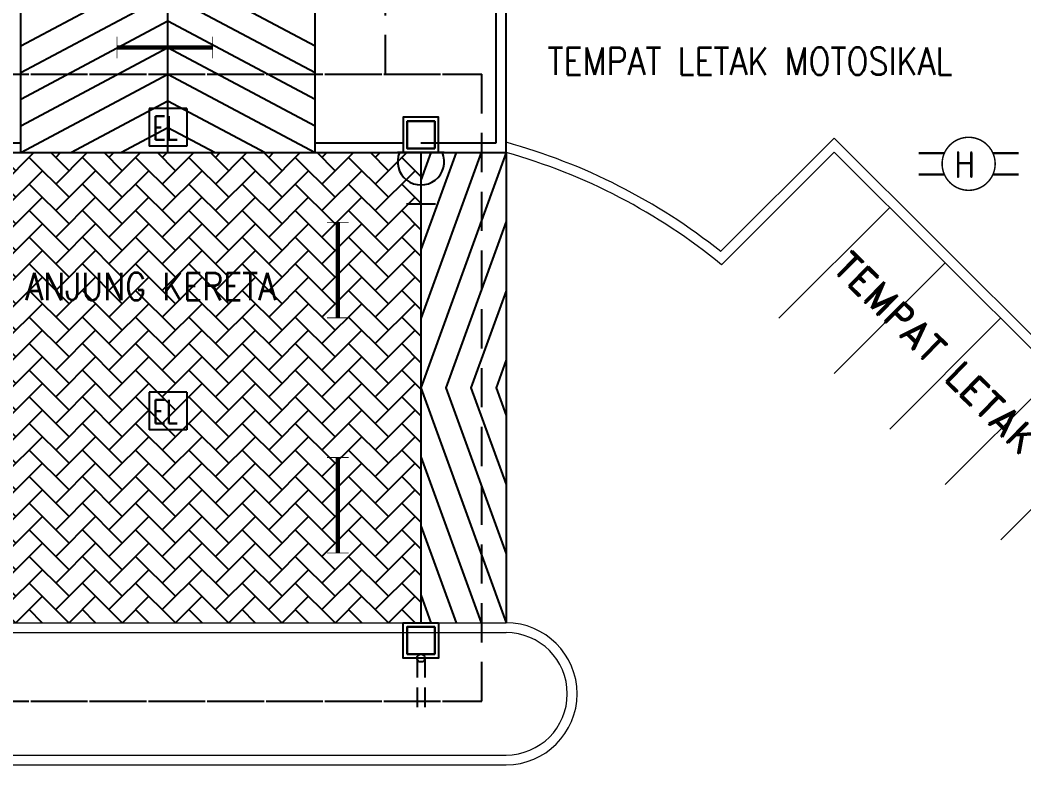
# Model space of a CAD drawing. Header units: inches. Extents: x 16928 to 514628, y -1471 to 241387.
# Drawn here: x 59304 to 72101, y 13921 to 23425 of the extents above; entities that cross this region are included whole.
import ezdxf
from ezdxf.enums import TextEntityAlignment as Align

# ---------------------------------------------------------------- set-up
doc = ezdxf.new("R2010")
doc.units = ezdxf.units.IN
doc.header["$MEASUREMENT"] = 0
doc.linetypes.add('DASHED2', pattern=[0.375, 0.25, -0.125])
doc.linetypes.add('HIDDEN', pattern=[0.375, 0.25, -0.125])
for name, color, linetype in [('carpark', 8, 'Continuous'), ('DOWNPIPE', 8, 'Continuous'), ('dxt_text', 4, 'Continuous'), ('ELECT', 6, 'Continuous'), ('FITTING', 8, 'Continuous'), ('GRID-TEXT', 8, 'Continuous'), ('kerb', 8, 'Continuous'), ('LW', 2, 'Continuous'), ('ROOF', 2, 'Continuous'), ('TB', 8, 'Continuous'), ('tiles', 8, 'Continuous')]:
    doc.layers.add(name, color=color, linetype=linetype)
doc.layers.add('COLUMN', color=8, linetype='Continuous', lineweight=30)
doc.layers.add('t3', color=8, linetype='Continuous', lineweight=25)
doc.styles.add('LAILA', font='romans.shx', dxfattribs={"width": 0.85})
doc.styles.add('ROMANS', font='ROMANS', dxfattribs={"width": 0.7})
doc.styles.add('STYLE1', font='ISOCP.SHX')
doc.styles.add('VERDANA1000', font='romand.shx', dxfattribs={"height": 1000})

# ---------------------------------------------------------------- blocks, each defined once
blk = doc.blocks.new('HY')
at = {"layer": 'GRID-TEXT', "color": 7, "const_width": 62.6}
blk.add_lwpolyline([(-1754599, -616598, 1), (-1754599, -618853, 0.414214), (-1753472, -617726, 0.414214), (-1754599, -616598, 1)], format="xyb", dxfattribs=at)
at = {"layer": 'GRID-TEXT', "color": 7, "const_width": 100}
for points in [[(-1755633, -617276), (-1756721, -617276)], [(-1753565, -617276), (-1752478, -617276)], [(-1755633, -618176), (-1756721, -618176)], [(-1753565, -618176), (-1752478, -618176)]]:
    blk.add_lwpolyline(points, dxfattribs=at)
at = {"layer": 'GRID-TEXT', "color": 3, "style": 'STYLE1'}
blk.add_text('H', height=1139, dxfattribs=at).set_placement((-1755210, -618327))
blk = doc.blocks.new('1 X 8W EL')
at = {"layer": 'ELECT', "color": 6}
for p, q in [((-240, 240), (-240, -240)), ((240, 240), (-240, 240)), ((240, 240), (240, -240)), ((240, -240), (-240, -240))]:
    blk.add_line(p, q, dxfattribs=at)
at = {"layer": 'ELECT', "color": 6, "style": 'ROMANS', "width": 0.7}
blk.add_text('EL', height=300, dxfattribs=at).set_placement((-196, -156))
blk = doc.blocks.new('YBC 1X36')
at = {"layer": 'FITTING', "color": 3}
for points, const_width in [([(-610, 138), (-610, -138)], 10.9), ([(610, 138), (610, -138)], 10.9), ([(-610, 0), (610, 0)], 54.6)]:
    blk.add_lwpolyline(points, dxfattribs=dict(at, const_width=const_width))
blk = doc.blocks.new('13A SSO 300mm')
at = {"layer": 'ELECT', "color": 6}
for p, q in [((0, 414), (0, 904)), ((-184, 659), (184, 659)), ((-297, 0), (297, 0))]:
    blk.add_line(p, q, dxfattribs=at)
blk.add_arc((0, 116), 297, 336.9763, 203.0237, dxfattribs=at)

msp = doc.modelspace()

# ---------------------------------------------------------------- hatches: boundary and pattern name
at = {"layer": 'tiles'}
h = msp.add_hatch(dxfattribs=at)
h.set_pattern_fill('AR-HBONE', color=256, scale=60, style=0, double=1)
h.set_pattern_definition([(45, (653048.53, -1840337.3), (1e-13, 339.411255), [720, -240]), (135, (653218.24, -1840167.6), (1e-13, 339.411255), [720, -240])])
h.paths.add_polyline_path([(64414, 21735), (64414, 15735), (57964, 15735), (57964, 21735)])

# ---------------------------------------------------------------- linework, layer by layer
at = {"layer": 'carpark', "linetype": 'Continuous', "lineweight": 0}
for p, q in [((68976, 19621), (70390, 21036)), ((69683, 18914), (71097, 20329)), ((70391, 18207), (71804, 19622)), ((71098, 17500), (72512, 18915)), ((71805, 16793), (73219, 18208))]:
    msp.add_line(p, q, dxfattribs=at)
at = {"layer": 'COLUMN'}
for points in [[(64589, 21785), (64589, 22135), (64239, 22135), (64239, 21785)], [(64589, 15685), (64589, 15335), (64239, 15335), (64239, 15685)], [(64589, 15685), (64589, 15335), (64239, 15335), (64239, 15685)]]:
    msp.add_lwpolyline(points, close=True, dxfattribs=at)
at = {"layer": 'DOWNPIPE', "linetype": 'HIDDEN', "ltscale": 1000}
for p, q in [((64364, 15285), (64364, 14579)), ((64464, 15285), (64464, 14579))]:
    msp.add_line(p, q, dxfattribs=at)
at = {"layer": 'DOWNPIPE'}
msp.add_circle((64414, 15285), 50, dxfattribs=at)
at = {"layer": 'kerb'}
for p, q in [((59314, 21735), (59314, 24335)), ((63064, 21735), (63064, 24335)), ((58189, 21860), (59314, 21860)), ((63064, 21860), (64189, 21860)), ((64414, 21860), (65374, 21860)), ((56928, 21735), (63964, 21735)), ((63964, 21735), (65499, 21735)), ((63964, 21735), (65499, 21735))]:
    msp.add_line(p, q, dxfattribs=at)
at = {"layer": 'kerb', "linetype": 'Continuous', "lineweight": 0}
for p, q in [((68235, 20471), (69683, 21919)), ((75518, 16087), (69683, 21919)), ((68244, 20303), (69683, 21742)), ((75341, 16087), (69683, 21742)), ((56928, 15735), (65499, 15735)), ((56928, 15610), (65499, 15610)), ((56928, 14046), (65499, 14048)), ((56928, 13921), (65499, 13923))]:
    msp.add_line(p, q, dxfattribs=at)
at = {"layer": 'kerb'}
for points in [[(64639, 21735), (64639, 22185), (64189, 22185), (64189, 21735)], [(64639, 21735), (64639, 22185), (64189, 22185), (64189, 21735)], [(64639, 15735), (64639, 15285), (64189, 15285), (64189, 15735)], [(64639, 15735), (64639, 15285), (64189, 15285), (64189, 15735)]]:
    msp.add_lwpolyline(points, close=True, dxfattribs=at)
at = {"layer": 'kerb', "linetype": 'Continuous', "lineweight": 0}
for centre, radius, start, end in [((63478, 14513), 7625, 51.3972, 74.6325), ((63478, 14513), 7500, 50.5438, 74.3699), ((65499, 14829), 906, 270.0124, 90.0124), ((65499, 14829), 781, 270.0124, 90.0124)]:
    msp.add_arc(centre, radius, start, end, dxfattribs=at)
at = {"layer": 'LW'}
for p, q in [((65374, 21860), (65374, 23885)), ((65499, 21735), (65499, 23885))]:
    msp.add_line(p, q, dxfattribs=at)
at = {"layer": 'ROOF', "linetype": 'DASHED2', "ltscale": 2000}
for p, q in [((63964, 22735), (63964, 25085)), ((57189, 22735), (65189, 22735)), ((57414, 22735), (64964, 22735)), ((65189, 14735), (65189, 22735)), ((65189, 14735), (65189, 22377)), ((57189, 14735), (65189, 14735)), ((57414, 14735), (64964, 14735))]:
    msp.add_line(p, q, dxfattribs=at)
at = {"layer": 'tiles'}
for p, q in [((61189, 21735), (61189, 24335)), ((64414, 21735), (64414, 15735)), ((65499, 21735), (65499, 15735))]:
    msp.add_line(p, q, dxfattribs=at)
for points in [[(59314, 23095), (61189, 24095), (63064, 23095)], [(59314, 22755), (61189, 23755), (63064, 22755)], [(59314, 22415), (61189, 23415), (63064, 22415)], [(59314, 22075), (61189, 23075), (63064, 22075)], [(59314, 21735), (61189, 22735), (63064, 21735)], [(59951, 21735), (61189, 22395), (62426, 21735)], [(60589, 21735), (61189, 22055), (61789, 21735)], [(64542, 21735), (64414, 21381)], [(64861, 21735), (64414, 20499)], [(65180, 21735), (64414, 19617)], [(65499, 21735), (64414, 18735), (65499, 15735)], [(65499, 20854), (64733, 18735), (65499, 16617)], [(65499, 19972), (65052, 18735), (65499, 17499)], [(65499, 19090), (65371, 18735), (65499, 18381)], [(64414, 17854), (65180, 15735)], [(64414, 16972), (64861, 15735)], [(64414, 16090), (64542, 15735)]]:
    msp.add_lwpolyline(points, dxfattribs=at)

# ---------------------------------------------------------------- block references
at = {"layer": 'dxt_text'}
for name, p in [('YBC 1X36', (61149, 23075)), ('1 X 8W EL', (61189, 22055)), ('1 X 8W EL', (61189, 18436))]:
    msp.add_blockref(name, p, dxfattribs=at)
at = {"layer": 'dxt_text', "rotation": 270}
for p in [(63356, 20235), (63356, 17235)]:
    msp.add_blockref('YBC 1X36', p, dxfattribs=at)
at = {"layer": 'LW', "xscale": 0.3000000007450581, "yscale": 0.3000000007450581, "zscale": 0.3000000007450581}
msp.add_blockref('HY', (597776, 206909), dxfattribs=at)
at = {"layer": 'TB', "color": 6, "linetype": 'Continuous', "rotation": 180}
msp.add_blockref('13A SSO 300mm', (64414, 21735), dxfattribs=at)

# ---------------------------------------------------------------- texts
at = {"layer": 't3', "style": 'LAILA', "width": 0.85}
for s, p in [('TEMPAT LETAK MOTOSIKAL', (66026, 23076)), ('ANJUNG KERETA', (59368, 20202))]:
    msp.add_text(s, height=350, dxfattribs=at).set_placement(p, align=Align.TOP_LEFT)
at = {"layer": 't3', "style": 'VERDANA1000'}
msp.add_text('TEMPAT LETAK MOTOSIKAL', height=350, rotation=315.4481, dxfattribs=at).set_placement((71985, 18192), align=Align.MIDDLE_CENTER)

doc.saveas('drawing.dxf')
